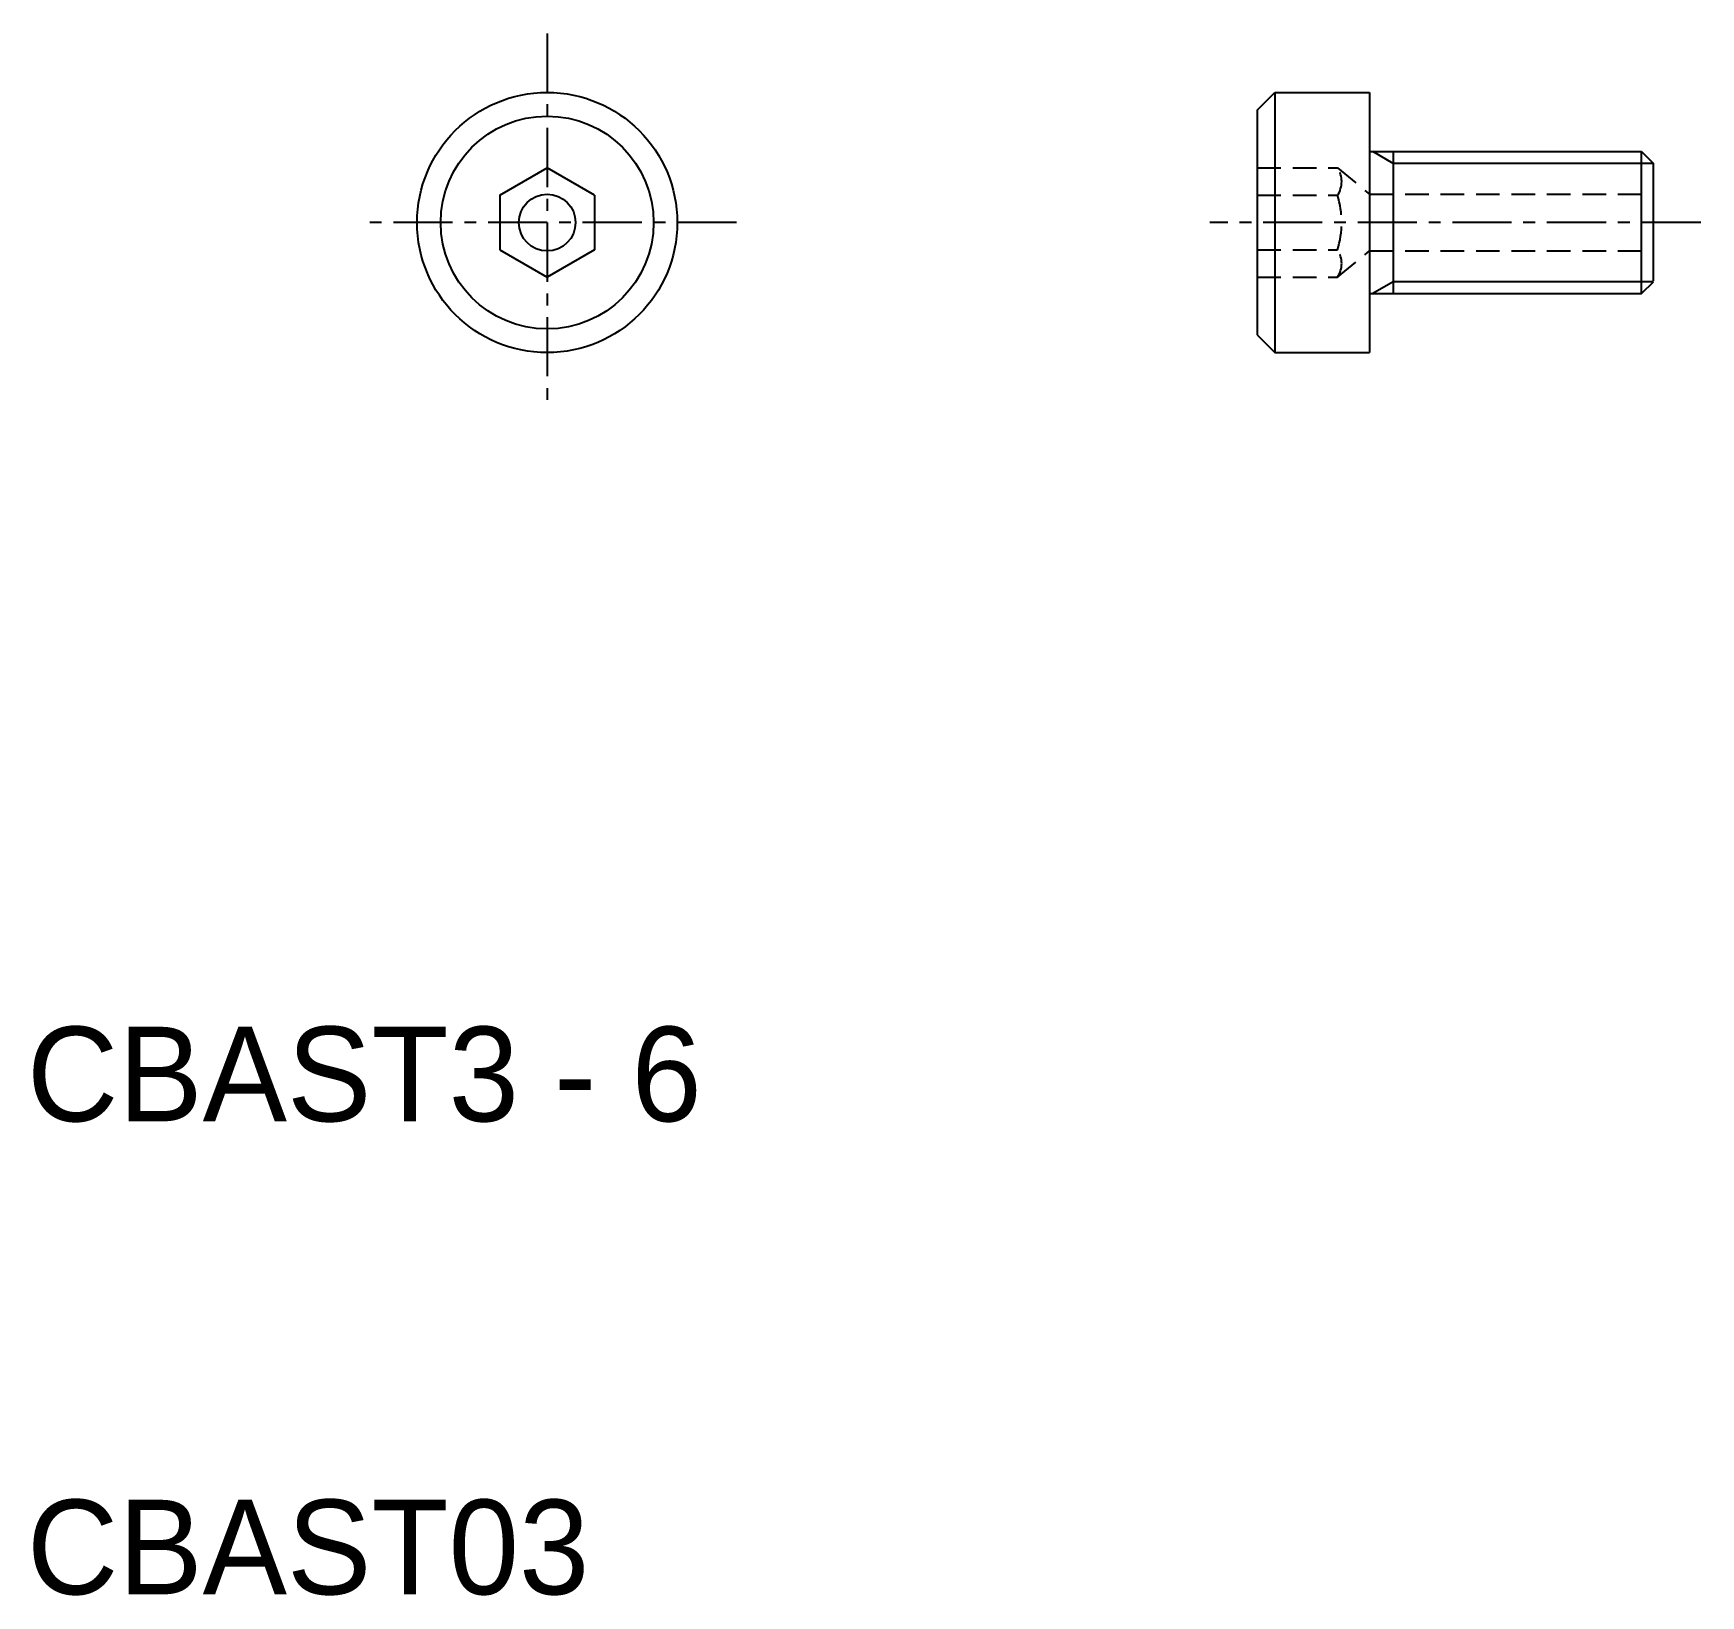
# Model space of a CAD drawing. Extents: x 10.1 to 45.4, y 10 to 43.
import ezdxf

# ---------------------------------------------------------------- set-up
doc = ezdxf.new("R2010")
doc.units = 0
doc.linetypes.add('CENTER', pattern=[2, 1.25, -0.25, 0.25, -0.25])
doc.linetypes.add('DASHED', pattern=[0.75, 0.5, -0.25])
doc.layers.get('0').update_dxf_attribs({"linetype": 'CONTINUOUS'})
doc.layers.add('CENTER', color=1, linetype='CENTER')

msp = doc.modelspace()

# ---------------------------------------------------------------- linework, layer by layer
at = {"color": 7, "linetype": 'CONTINUOUS'}
for p, q in [((36.013, 41.375), (36.387, 41.75)), ((36.387, 41.75), (38.388, 41.75)), ((36.387, 41.75), (36.387, 36.25)), ((38.388, 41.75), (38.388, 36.25)), ((36.013, 41.375), (36.013, 36.625)), ((38.388, 40.5), (44.138, 40.5)), ((38.888, 40.5), (38.888, 37.5)), ((44.138, 37.5), (44.138, 40.5)), ((44.138, 40.5), (44.388, 40.25)), ((44.388, 37.77), (44.388, 40.25)), ((20, 39.577), (21, 40.155)), ((22, 39.577), (21, 40.155)), ((20, 39.577), (20, 38.423)), ((22, 39.577), (22, 38.423)), ((20, 38.423), (21, 37.845)), ((22, 38.423), (21, 37.845)), ((44.138, 37.5), (44.388, 37.75)), ((38.388, 37.5), (44.138, 37.5)), ((36.013, 36.625), (36.387, 36.25)), ((36.387, 36.25), (38.388, 36.25))]:
    msp.add_line(p, q, dxfattribs=at)
at = {"color": 3, "linetype": 'CONTINUOUS'}
for p, q in [((38.888, 40.25), (38.454, 40.5)), ((44.388, 40.25), (38.888, 40.25)), ((38.888, 37.75), (38.454, 37.5)), ((44.388, 37.75), (38.888, 37.75))]:
    msp.add_line(p, q, dxfattribs=at)
at = {"color": 3, "linetype": 'DASHED'}
for p, q in [((36.013, 40.155), (37.71, 40.155)), ((37.71, 40.155), (38.388, 39.6)), ((36.013, 39.577), (37.71, 39.577)), ((38.388, 39.6), (44.388, 39.6)), ((38.388, 39.6), (38.388, 38.4)), ((36.013, 38.423), (37.71, 38.423)), ((37.71, 37.845), (38.388, 38.4)), ((38.388, 38.4), (44.388, 38.4)), ((36.013, 37.845), (37.71, 37.845))]:
    msp.add_line(p, q, dxfattribs=at)
at = {"color": 7, "linetype": 'CONTINUOUS'}
for radius in [2.75, 2.25, 0.6]:
    msp.add_circle((21, 39), radius, dxfattribs=at)
at = {"color": 3, "linetype": 'DASHED'}
for centre, radius, start, end in [((37.28, 39.866), 0.518, 326.1172, 33.8828), ((35.858, 39), 1.939, 342.6801, 17.3199), ((37.28, 38.134), 0.518, 326.1172, 33.8828)]:
    msp.add_arc(centre, radius, start, end, dxfattribs=at)
at = {"layer": 'CENTER', "color": 1, "linetype": 'CENTER'}
for p, q in [((21, 43), (21, 35)), ((25, 39), (17, 39)), ((45.388, 39), (35.013, 39))]:
    msp.add_line(p, q, dxfattribs=at)

# ---------------------------------------------------------------- texts
at = {"color": 7, "linetype": 'CONTINUOUS'}
for s, p in [('CBAST3 - 6', (10, 20)), ('CBAST03', (10, 10))]:
    msp.add_text(s, height=2, dxfattribs=at).set_placement(p)

doc.saveas('drawing.dxf')
